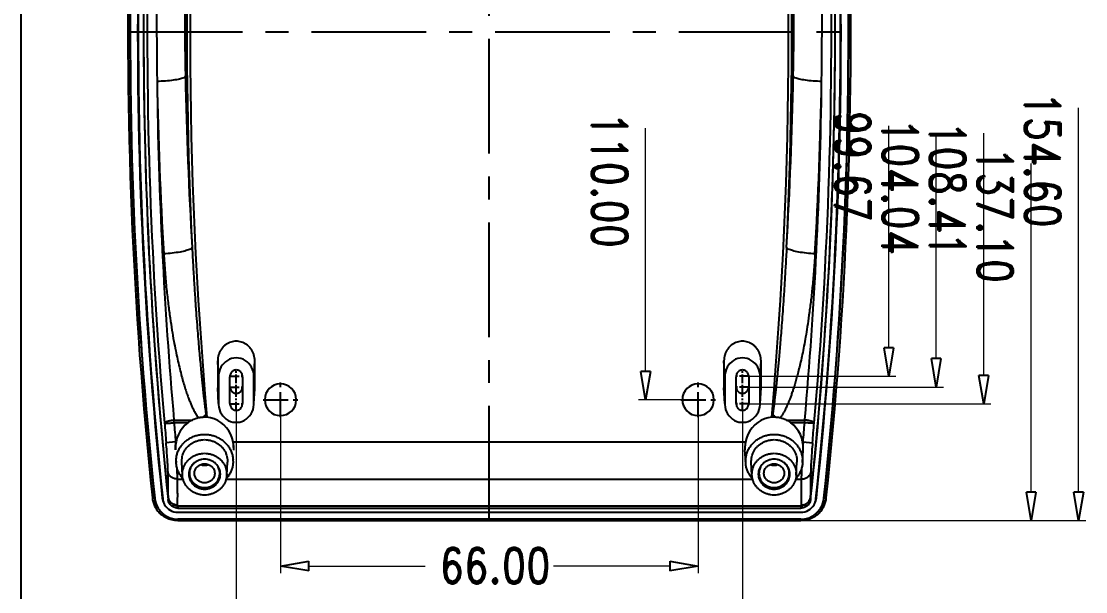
# Model space of a CAD drawing. Header units: millimetres. Extents: x -2947 to 97, y -3022 to 322.
# Drawn here: x -1674.3 to -1539.7, y -1933.8 to -1861.6 of the extents above; entities that cross this region are included whole.
import ezdxf
from ezdxf.enums import TextEntityAlignment as Align

# ---------------------------------------------------------------- set-up
doc = ezdxf.new("R2010")
doc.units = ezdxf.units.MM
doc.linetypes.add('CENTER', pattern=[50.8, 31.75, -6.35, 6.35, -6.35])
doc.layers.get('0').update_dxf_attribs({"linetype": 'CONTINUOUS'})
doc.layers.get('Defpoints').update_dxf_attribs({"linetype": 'CONTINUOUS'})
doc.layers.add('dim', color=3, linetype='CONTINUOUS', lineweight=9)
doc.styles.add('LongTou', font='romand.shx', dxfattribs={"width": 0.8, "bigfont": 'whgdtxt.shx'})

msp = doc.modelspace()

# ---------------------------------------------------------------- linework, layer by layer
at = {"color": 1, "linetype": 'CENTER', "ltscale": 0.456987}
for p, q in [((-1615.13, -1924.76), (-1615.13, -1801.08)), ((-1660.83, -1862.92), (-1569.43, -1862.92))]:
    msp.add_line(p, q, dxfattribs=at)
at = {"color": 0, "linetype": 'ByBlock', "lineweight": -2}
for p, q in [((-1564.63, -1906.51), (-1565.23, -1902.91)), ((-1564.03, -1902.91), (-1565.23, -1902.91)), ((-1564.03, -1902.91), (-1564.63, -1906.51)), ((-1558.63, -1907.87), (-1559.23, -1904.27)), ((-1558.03, -1904.27), (-1559.23, -1904.27)), ((-1558.03, -1904.27), (-1558.63, -1907.87)), ((-1595.37, -1909.48), (-1595.97, -1905.88)), ((-1594.77, -1905.88), (-1595.97, -1905.88)), ((-1594.77, -1905.88), (-1595.37, -1909.48)), ((-1552.63, -1910.01), (-1553.23, -1906.41)), ((-1552.03, -1906.41), (-1553.23, -1906.41)), ((-1552.03, -1906.41), (-1552.63, -1910.01)), ((-1546.63, -1924.76), (-1547.23, -1921.16)), ((-1546.03, -1921.16), (-1547.23, -1921.16)), ((-1546.03, -1921.16), (-1546.63, -1924.76)), ((-1540.63, -1924.76), (-1541.23, -1921.16)), ((-1540.03, -1921.16), (-1541.23, -1921.16)), ((-1540.03, -1921.16), (-1540.63, -1924.76)), ((-1641.53, -1930.51), (-1637.93, -1929.91)), ((-1637.93, -1931.11), (-1641.53, -1930.51)), ((-1637.93, -1931.11), (-1637.93, -1929.91)), ((-1592.33, -1929.91), (-1588.73, -1930.51)), ((-1592.33, -1929.91), (-1592.33, -1931.11)), ((-1588.73, -1930.51), (-1592.33, -1931.11))]:
    msp.add_line(p, q, dxfattribs=at)
at = {"color": 7}
for p, q in [((-1649.37, -1906.56), (-1649.47, -1904.56)), ((-1649.47, -1904.56), (-1649.47, -1907.96)), ((-1649.07, -1905.37), (-1649.2, -1905.65)), ((-1648.91, -1905.11), (-1649.07, -1905.37)), ((-1648.71, -1904.88), (-1648.91, -1905.11)), ((-1648.49, -1904.67), (-1648.71, -1904.88)), ((-1648.25, -1904.5), (-1648.49, -1904.67)), ((-1647.99, -1904.36), (-1648.25, -1904.5)), ((-1647.71, -1904.26), (-1647.99, -1904.36)), ((-1647.42, -1904.2), (-1647.71, -1904.26)), ((-1647.13, -1904.18), (-1647.42, -1904.2)), ((-1646.84, -1904.2), (-1647.13, -1904.18)), ((-1646.55, -1904.26), (-1646.84, -1904.2)), ((-1646.27, -1904.36), (-1646.55, -1904.26)), ((-1646.01, -1904.5), (-1646.27, -1904.36)), ((-1645.76, -1904.67), (-1646.01, -1904.5)), ((-1645.54, -1904.88), (-1645.76, -1904.67)), ((-1645.35, -1905.11), (-1645.54, -1904.88)), ((-1645.19, -1905.37), (-1645.35, -1905.11)), ((-1645.06, -1905.65), (-1645.19, -1905.37)), ((-1644.89, -1906.56), (-1644.78, -1904.56)), ((-1644.78, -1907.96), (-1644.78, -1904.56)), ((-1585.37, -1906.56), (-1585.47, -1904.56)), ((-1585.47, -1904.56), (-1585.47, -1907.96)), ((-1585.07, -1905.37), (-1585.2, -1905.65)), ((-1584.91, -1905.11), (-1585.07, -1905.37)), ((-1584.71, -1904.88), (-1584.91, -1905.11)), ((-1584.49, -1904.67), (-1584.71, -1904.88)), ((-1584.25, -1904.5), (-1584.49, -1904.67)), ((-1583.99, -1904.36), (-1584.25, -1904.5)), ((-1583.71, -1904.26), (-1583.99, -1904.36)), ((-1583.42, -1904.2), (-1583.71, -1904.26)), ((-1583.13, -1904.18), (-1583.42, -1904.2)), ((-1582.84, -1904.2), (-1583.13, -1904.18)), ((-1582.55, -1904.26), (-1582.84, -1904.2)), ((-1582.27, -1904.36), (-1582.55, -1904.26)), ((-1582.01, -1904.5), (-1582.27, -1904.36)), ((-1581.76, -1904.67), (-1582.01, -1904.5)), ((-1581.54, -1904.88), (-1581.76, -1904.67)), ((-1581.35, -1905.11), (-1581.54, -1904.88)), ((-1581.19, -1905.37), (-1581.35, -1905.11)), ((-1581.06, -1905.65), (-1581.19, -1905.37)), ((-1580.89, -1906.56), (-1580.78, -1904.56)), ((-1580.78, -1907.96), (-1580.78, -1904.56)), ((-1649.35, -1906.25), (-1649.37, -1906.56)), ((-1649.37, -1906.56), (-1649.37, -1909.96)), ((-1649.29, -1905.94), (-1649.35, -1906.25)), ((-1649.2, -1905.65), (-1649.29, -1905.94)), ((-1647.92, -1906.45), (-1647.93, -1906.56)), ((-1647.93, -1909.96), (-1647.93, -1906.56)), ((-1647.9, -1906.34), (-1647.92, -1906.45)), ((-1647.87, -1906.23), (-1647.9, -1906.34)), ((-1647.82, -1906.13), (-1647.87, -1906.23)), ((-1647.76, -1906.04), (-1647.82, -1906.13)), ((-1647.69, -1905.96), (-1647.76, -1906.04)), ((-1647.62, -1905.89), (-1647.69, -1905.96)), ((-1647.53, -1905.82), (-1647.62, -1905.89)), ((-1647.43, -1905.77), (-1647.53, -1905.82)), ((-1647.34, -1905.74), (-1647.43, -1905.77)), ((-1647.23, -1905.72), (-1647.34, -1905.74)), ((-1647.13, -1905.71), (-1647.23, -1905.72)), ((-1647.02, -1905.72), (-1647.13, -1905.71)), ((-1646.92, -1905.74), (-1647.02, -1905.72)), ((-1646.82, -1905.77), (-1646.92, -1905.74)), ((-1646.73, -1905.82), (-1646.82, -1905.77)), ((-1646.64, -1905.89), (-1646.73, -1905.82)), ((-1646.56, -1905.96), (-1646.64, -1905.89)), ((-1646.49, -1906.04), (-1646.56, -1905.96)), ((-1646.44, -1906.13), (-1646.49, -1906.04)), ((-1646.39, -1906.23), (-1646.44, -1906.13)), ((-1646.36, -1906.34), (-1646.39, -1906.23)), ((-1646.34, -1906.45), (-1646.36, -1906.34)), ((-1646.33, -1906.56), (-1646.34, -1906.45)), ((-1646.33, -1906.56), (-1646.33, -1909.96)), ((-1644.96, -1905.94), (-1645.06, -1905.65)), ((-1644.91, -1906.25), (-1644.96, -1905.94)), ((-1644.89, -1906.56), (-1644.91, -1906.25)), ((-1644.89, -1909.96), (-1644.89, -1906.56)), ((-1585.35, -1906.25), (-1585.37, -1906.56)), ((-1585.37, -1906.56), (-1585.37, -1909.96)), ((-1585.29, -1905.94), (-1585.35, -1906.25)), ((-1585.2, -1905.65), (-1585.29, -1905.94)), ((-1583.92, -1906.45), (-1583.93, -1906.56)), ((-1583.93, -1909.96), (-1583.93, -1906.56)), ((-1583.9, -1906.34), (-1583.92, -1906.45)), ((-1583.87, -1906.23), (-1583.9, -1906.34)), ((-1583.82, -1906.13), (-1583.87, -1906.23)), ((-1583.76, -1906.04), (-1583.82, -1906.13)), ((-1583.69, -1905.96), (-1583.76, -1906.04)), ((-1583.62, -1905.89), (-1583.69, -1905.96)), ((-1583.53, -1905.82), (-1583.62, -1905.89)), ((-1583.43, -1905.77), (-1583.53, -1905.82)), ((-1583.34, -1905.74), (-1583.43, -1905.77)), ((-1583.23, -1905.72), (-1583.34, -1905.74)), ((-1583.13, -1905.71), (-1583.23, -1905.72)), ((-1583.02, -1905.72), (-1583.13, -1905.71)), ((-1582.92, -1905.74), (-1583.02, -1905.72)), ((-1582.82, -1905.77), (-1582.92, -1905.74)), ((-1582.73, -1905.82), (-1582.82, -1905.77)), ((-1582.64, -1905.89), (-1582.73, -1905.82)), ((-1582.56, -1905.96), (-1582.64, -1905.89)), ((-1582.49, -1906.04), (-1582.56, -1905.96)), ((-1582.44, -1906.13), (-1582.49, -1906.04)), ((-1582.39, -1906.23), (-1582.44, -1906.13)), ((-1582.36, -1906.34), (-1582.39, -1906.23)), ((-1582.34, -1906.45), (-1582.36, -1906.34)), ((-1582.33, -1906.56), (-1582.34, -1906.45)), ((-1582.33, -1906.56), (-1582.33, -1909.96)), ((-1580.96, -1905.94), (-1581.06, -1905.65)), ((-1580.91, -1906.25), (-1580.96, -1905.94)), ((-1580.89, -1906.56), (-1580.91, -1906.25)), ((-1580.89, -1909.96), (-1580.89, -1906.56)), ((-1649.37, -1909.96), (-1649.47, -1907.96)), ((-1649.47, -1907.96), (-1649.47, -1908.1)), ((-1649.47, -1908.1), (-1649.37, -1909.96)), ((-1647.93, -1907.82), (-1647.92, -1907.93)), ((-1647.92, -1907.93), (-1647.9, -1908.04)), ((-1647.9, -1908.04), (-1647.87, -1908.14)), ((-1647.87, -1908.14), (-1647.82, -1908.24)), ((-1646.44, -1908.24), (-1646.39, -1908.14)), ((-1646.39, -1908.14), (-1646.36, -1908.04)), ((-1646.36, -1908.04), (-1646.34, -1907.93)), ((-1646.34, -1907.93), (-1646.33, -1907.82)), ((-1644.89, -1909.96), (-1644.78, -1907.96)), ((-1644.89, -1909.96), (-1644.79, -1908.1)), ((-1644.79, -1908.1), (-1644.78, -1907.96)), ((-1585.37, -1909.96), (-1585.47, -1907.96)), ((-1585.47, -1907.96), (-1585.47, -1908.1)), ((-1585.47, -1908.1), (-1585.37, -1909.96)), ((-1583.93, -1907.82), (-1583.92, -1907.93)), ((-1583.92, -1907.93), (-1583.9, -1908.04)), ((-1583.9, -1908.04), (-1583.87, -1908.14)), ((-1583.87, -1908.14), (-1583.82, -1908.24)), ((-1582.44, -1908.24), (-1582.39, -1908.14)), ((-1582.39, -1908.14), (-1582.36, -1908.04)), ((-1582.36, -1908.04), (-1582.34, -1907.93)), ((-1582.34, -1907.93), (-1582.33, -1907.82)), ((-1580.89, -1909.96), (-1580.78, -1907.96)), ((-1580.89, -1909.96), (-1580.79, -1908.1)), ((-1580.79, -1908.1), (-1580.78, -1907.96)), ((-1647.82, -1908.24), (-1647.76, -1908.33)), ((-1647.76, -1908.33), (-1647.69, -1908.42)), ((-1647.69, -1908.42), (-1647.62, -1908.49)), ((-1647.62, -1908.49), (-1647.53, -1908.55)), ((-1647.53, -1908.55), (-1647.43, -1908.6)), ((-1647.43, -1908.6), (-1647.34, -1908.64)), ((-1647.34, -1908.64), (-1647.23, -1908.66)), ((-1647.23, -1908.66), (-1647.13, -1908.67)), ((-1647.13, -1908.67), (-1647.02, -1908.66)), ((-1647.02, -1908.66), (-1646.92, -1908.64)), ((-1646.92, -1908.64), (-1646.82, -1908.6)), ((-1646.82, -1908.6), (-1646.73, -1908.55)), ((-1646.73, -1908.55), (-1646.64, -1908.49)), ((-1646.64, -1908.49), (-1646.56, -1908.42)), ((-1646.56, -1908.42), (-1646.49, -1908.33)), ((-1646.49, -1908.33), (-1646.44, -1908.24)), ((-1583.82, -1908.24), (-1583.76, -1908.33)), ((-1583.76, -1908.33), (-1583.69, -1908.42)), ((-1583.69, -1908.42), (-1583.62, -1908.49)), ((-1583.62, -1908.49), (-1583.53, -1908.55)), ((-1583.53, -1908.55), (-1583.43, -1908.6)), ((-1583.43, -1908.6), (-1583.34, -1908.64)), ((-1583.34, -1908.64), (-1583.23, -1908.66)), ((-1583.23, -1908.66), (-1583.13, -1908.67)), ((-1583.13, -1908.67), (-1583.02, -1908.66)), ((-1583.02, -1908.66), (-1582.92, -1908.64)), ((-1582.92, -1908.64), (-1582.82, -1908.6)), ((-1582.82, -1908.6), (-1582.73, -1908.55)), ((-1582.73, -1908.55), (-1582.64, -1908.49)), ((-1582.64, -1908.49), (-1582.56, -1908.42)), ((-1582.56, -1908.42), (-1582.49, -1908.33)), ((-1582.49, -1908.33), (-1582.44, -1908.24)), ((-1649.37, -1909.96), (-1649.37, -1910.09)), ((-1649.37, -1910.09), (-1649.33, -1910.4)), ((-1649.33, -1910.4), (-1649.26, -1910.7)), ((-1649.26, -1910.7), (-1649.14, -1910.99)), ((-1647.93, -1909.96), (-1647.92, -1910.07)), ((-1647.92, -1910.07), (-1647.9, -1910.18)), ((-1647.9, -1910.18), (-1647.87, -1910.28)), ((-1647.87, -1910.28), (-1647.82, -1910.38)), ((-1647.82, -1910.38), (-1647.76, -1910.47)), ((-1647.76, -1910.47), (-1647.69, -1910.56)), ((-1647.69, -1910.56), (-1647.62, -1910.63)), ((-1647.62, -1910.63), (-1647.53, -1910.69)), ((-1647.53, -1910.69), (-1647.43, -1910.74)), ((-1647.43, -1910.74), (-1647.34, -1910.78)), ((-1647.34, -1910.78), (-1647.23, -1910.8)), ((-1647.23, -1910.8), (-1647.13, -1910.81)), ((-1647.13, -1910.81), (-1647.02, -1910.8)), ((-1647.02, -1910.8), (-1646.92, -1910.78)), ((-1646.92, -1910.78), (-1646.82, -1910.74)), ((-1646.82, -1910.74), (-1646.73, -1910.69)), ((-1646.73, -1910.69), (-1646.64, -1910.63)), ((-1646.64, -1910.63), (-1646.56, -1910.56)), ((-1646.56, -1910.56), (-1646.49, -1910.47)), ((-1646.49, -1910.47), (-1646.44, -1910.38)), ((-1646.44, -1910.38), (-1646.39, -1910.28)), ((-1646.39, -1910.28), (-1646.36, -1910.18)), ((-1646.36, -1910.18), (-1646.34, -1910.07)), ((-1646.34, -1910.07), (-1646.33, -1909.96)), ((-1645.11, -1910.99), (-1645, -1910.7)), ((-1645, -1910.7), (-1644.93, -1910.4)), ((-1644.93, -1910.4), (-1644.89, -1910.09)), ((-1644.89, -1910.09), (-1644.89, -1909.96)), ((-1585.37, -1909.96), (-1585.37, -1910.09)), ((-1585.37, -1910.09), (-1585.33, -1910.4)), ((-1585.33, -1910.4), (-1585.26, -1910.7)), ((-1585.26, -1910.7), (-1585.14, -1910.99)), ((-1583.93, -1909.96), (-1583.92, -1910.07)), ((-1583.92, -1910.07), (-1583.9, -1910.18)), ((-1583.9, -1910.18), (-1583.87, -1910.28)), ((-1583.87, -1910.28), (-1583.82, -1910.38)), ((-1583.82, -1910.38), (-1583.76, -1910.47)), ((-1583.76, -1910.47), (-1583.69, -1910.56)), ((-1583.69, -1910.56), (-1583.62, -1910.63)), ((-1583.62, -1910.63), (-1583.53, -1910.69)), ((-1583.53, -1910.69), (-1583.43, -1910.74)), ((-1583.43, -1910.74), (-1583.34, -1910.78)), ((-1583.34, -1910.78), (-1583.23, -1910.8)), ((-1583.23, -1910.8), (-1583.13, -1910.81)), ((-1583.13, -1910.81), (-1583.02, -1910.8)), ((-1583.02, -1910.8), (-1582.92, -1910.78)), ((-1582.92, -1910.78), (-1582.82, -1910.74)), ((-1582.82, -1910.74), (-1582.73, -1910.69)), ((-1582.73, -1910.69), (-1582.64, -1910.63)), ((-1582.64, -1910.63), (-1582.56, -1910.56)), ((-1582.56, -1910.56), (-1582.49, -1910.47)), ((-1582.49, -1910.47), (-1582.44, -1910.38)), ((-1582.44, -1910.38), (-1582.39, -1910.28)), ((-1582.39, -1910.28), (-1582.36, -1910.18)), ((-1582.36, -1910.18), (-1582.34, -1910.07)), ((-1582.34, -1910.07), (-1582.33, -1909.96)), ((-1581.11, -1910.99), (-1581, -1910.7)), ((-1581, -1910.7), (-1580.93, -1910.4)), ((-1580.93, -1910.4), (-1580.89, -1910.09)), ((-1580.89, -1910.09), (-1580.89, -1909.96)), ((-1655, -1912.04), (-1652.67, -1912.04)), ((-1654.99, -1912.38), (-1655, -1912.04)), ((-1650.94, -1911.35), (-1650.88, -1911.68)), ((-1650.36, -1911.75), (-1650.83, -1911.68)), ((-1649.9, -1911.89), (-1650.36, -1911.75)), ((-1649.46, -1912.09), (-1649.9, -1911.89)), ((-1649.06, -1912.35), (-1649.46, -1912.09)), ((-1649.14, -1910.99), (-1649, -1911.26)), ((-1649, -1911.26), (-1648.82, -1911.51)), ((-1648.82, -1911.51), (-1648.61, -1911.74)), ((-1648.61, -1911.74), (-1648.38, -1911.93)), ((-1648.38, -1911.93), (-1648.13, -1912.09)), ((-1648.13, -1912.09), (-1647.85, -1912.21)), ((-1646.4, -1912.21), (-1646.13, -1912.09)), ((-1646.13, -1912.09), (-1645.88, -1911.93)), ((-1645.88, -1911.93), (-1645.64, -1911.74)), ((-1645.64, -1911.74), (-1645.44, -1911.51)), ((-1645.44, -1911.51), (-1645.26, -1911.26)), ((-1645.26, -1911.26), (-1645.11, -1910.99)), ((-1585.14, -1910.99), (-1585, -1911.26)), ((-1585, -1911.26), (-1584.82, -1911.51)), ((-1584.82, -1911.51), (-1584.61, -1911.74)), ((-1584.61, -1911.74), (-1584.38, -1911.93)), ((-1584.38, -1911.93), (-1584.13, -1912.09)), ((-1584.13, -1912.09), (-1583.85, -1912.21)), ((-1582.4, -1912.21), (-1582.13, -1912.09)), ((-1582.13, -1912.09), (-1581.88, -1911.93)), ((-1581.88, -1911.93), (-1581.64, -1911.74)), ((-1581.64, -1911.74), (-1581.44, -1911.51)), ((-1581.44, -1911.51), (-1581.26, -1911.26)), ((-1581.26, -1911.26), (-1581.11, -1910.99)), ((-1580.79, -1912.09), (-1581.2, -1912.35)), ((-1580.36, -1911.89), (-1580.79, -1912.09)), ((-1579.9, -1911.75), (-1580.36, -1911.89)), ((-1579.43, -1911.68), (-1579.9, -1911.75)), ((-1579.32, -1911.35), (-1579.37, -1911.68)), ((-1577.59, -1912.04), (-1575.25, -1912.04)), ((-1575.27, -1912.38), (-1575.25, -1912.04)), ((-1653.25, -1912.38), (-1654.99, -1912.38)), ((-1654.22, -1913.44), (-1654.44, -1913.87)), ((-1653.94, -1913.05), (-1654.22, -1913.44)), ((-1653.62, -1912.69), (-1653.94, -1913.05)), ((-1653.25, -1912.38), (-1653.62, -1912.69)), ((-1648.68, -1912.66), (-1649.06, -1912.35)), ((-1648.35, -1913.01), (-1648.68, -1912.66)), ((-1648.06, -1913.42), (-1648.35, -1913.01)), ((-1647.82, -1913.85), (-1648.06, -1913.42)), ((-1647.85, -1912.21), (-1647.57, -1912.29)), ((-1647.57, -1912.29), (-1647.28, -1912.33)), ((-1647.28, -1912.33), (-1646.98, -1912.33)), ((-1646.98, -1912.33), (-1646.69, -1912.29)), ((-1646.69, -1912.29), (-1646.4, -1912.21)), ((-1583.85, -1912.21), (-1583.57, -1912.29)), ((-1583.57, -1912.29), (-1583.28, -1912.33)), ((-1583.28, -1912.33), (-1582.98, -1912.33)), ((-1582.98, -1912.33), (-1582.69, -1912.29)), ((-1582.69, -1912.29), (-1582.4, -1912.21)), ((-1582.2, -1913.42), (-1582.43, -1913.85)), ((-1581.91, -1913.01), (-1582.2, -1913.42)), ((-1581.58, -1912.66), (-1581.91, -1913.01)), ((-1581.2, -1912.35), (-1581.58, -1912.66)), ((-1575.27, -1912.38), (-1577, -1912.38)), ((-1576.64, -1912.69), (-1577, -1912.38)), ((-1576.32, -1913.05), (-1576.64, -1912.69)), ((-1576.04, -1913.44), (-1576.32, -1913.05)), ((-1575.81, -1913.87), (-1576.04, -1913.44)), ((-1654.79, -1914.8), (-1655.99, -1914.91)), ((-1654.79, -1914.8), (-1654.74, -1914.8)), ((-1654.62, -1914.33), (-1654.74, -1914.8)), ((-1654.44, -1913.87), (-1654.62, -1914.33)), ((-1647.64, -1914.32), (-1647.82, -1913.85)), ((-1647.52, -1914.8), (-1647.64, -1914.32)), ((-1647.52, -1914.8), (-1582.74, -1914.8)), ((-1582.62, -1914.32), (-1582.74, -1914.8)), ((-1582.43, -1913.85), (-1582.62, -1914.32)), ((-1575.64, -1914.33), (-1575.81, -1913.87)), ((-1575.52, -1914.8), (-1575.64, -1914.33)), ((-1575.52, -1914.8), (-1575.46, -1914.8)), ((-1575.46, -1914.8), (-1574.27, -1914.91)), ((-1654.81, -1915.83), (-1654.81, -1915.83)), ((-1582.72, -1917.41), (-1582.81, -1915.83)), ((-1575.53, -1917.41), (-1575.45, -1915.83)), ((-1654.72, -1917.41), (-1654.73, -1917.24)), ((-1653.93, -1919.02), (-1654.01, -1917.37)), ((-1648.33, -1919.02), (-1648.25, -1917.37)), ((-1581.93, -1919.02), (-1582.01, -1917.37)), ((-1576.33, -1919.02), (-1576.25, -1917.37)), ((-1654.56, -1919.5), (-1653.85, -1919.5)), ((-1648.41, -1919.5), (-1581.85, -1919.5)), ((-1576.41, -1919.5), (-1575.7, -1919.5)), ((-1651.13, -1920.77), (-1651.13, -1920.58)), ((-1579.13, -1920.77), (-1579.13, -1920.58)), ((-1657.43, -1921.95), (-1657.46, -1921.88)), ((-1656.42, -1922.01), (-1656.49, -1921.88)), ((-1655.75, -1921.75), (-1655.75, -1922.08)), ((-1654.53, -1922.9), (-1575.73, -1922.9)), ((-1654.53, -1922.9), (-1654.53, -1923.17)), ((-1575.73, -1922.9), (-1575.73, -1923.17)), ((-1574.51, -1921.75), (-1574.51, -1922.08)), ((-1574.51, -1921.77), (-1574.51, -1921.75)), ((-1573.84, -1922.01), (-1573.77, -1921.88)), ((-1572.83, -1921.95), (-1572.79, -1921.88)), ((-1654.53, -1923.17), (-1575.73, -1923.17)), ((-1654.53, -1923.71), (-1575.73, -1923.71)), ((-1654.53, -1924.76), (-1575.73, -1924.76)), ((-1575.76, -1924.59), (-1654.5, -1924.59))]:
    msp.add_line(p, q, dxfattribs=at)
at = {"color": 1, "linetype": 'CENTER', "ltscale": 0.04}
for p, q in [((-1648.01, -1906.51), (-1646.25, -1906.51)), ((-1582.25, -1906.51), (-1584.01, -1906.51)), ((-1648.01, -1907.87), (-1646.25, -1907.87)), ((-1582.25, -1907.87), (-1584.01, -1907.87)), ((-1648.01, -1910.01), (-1646.25, -1910.01)), ((-1582.25, -1910.01), (-1584.01, -1910.01))]:
    msp.add_line(p, q, dxfattribs=at)
at = {"color": 1, "linetype": 'CENTER', "ltscale": 0.033972}
for p, q in [((-1647.13, -1910.81), (-1647.13, -1905.71)), ((-1583.13, -1910.81), (-1583.13, -1905.71))]:
    msp.add_line(p, q, dxfattribs=at)
at = {"color": 1, "linetype": 'CENTER', "ltscale": 0.1}
for p, q in [((-1641.53, -1911.68), (-1641.53, -1907.28)), ((-1588.73, -1911.68), (-1588.73, -1907.28)), ((-1643.73, -1909.48), (-1639.33, -1909.48)), ((-1590.93, -1909.48), (-1586.53, -1909.48))]:
    msp.add_line(p, q, dxfattribs=at)
at = {"color": 7}
for centre, radius, start, end in [((-1100.85, -1863.08), 552.52, 175.207, 182.8151), ((-1100.85, -1863.08), 552.12, 175.207, 185.0496), ((-2129.41, -1863.08), 552.12, 354.9504, 4.793), ((-2129.41, -1863.08), 552.52, 357.1849, 4.793), ((-1100.59, -1857.94), 553.06, 179.0559, 181.0992), ((-2129.67, -1857.94), 553.06, 358.9008, 0.9441), ((-1100.84, -1863.08), 559.98, 178.605, 186.0287), ((-1100.84, -1863.01), 559.73, 178.605, 186.037), ((-1100.84, -1863.08), 559.69, 178.605, 186.0369), ((-1100.83, -1863.06), 558.76, 178.6053, 186.0422), ((-1100.83, -1863.2), 558.69, 178.6061, 186.0422), ((-1100.84, -1863.37), 558.01, 178.605, 179.9976), ((-1100.76, -1863.11), 557.62, 178.604, 185.0717), ((-1100.85, -1861.82), 556.34, 178.7166, 180.7608), ((-2129.5, -1863.11), 557.62, 354.9283, 1.396), ((-2129.43, -1863.2), 558.7, 353.9578, 1.3939), ((-2129.43, -1863.06), 558.76, 353.9578, 1.3947), ((-2129.41, -1861.82), 556.34, 359.2392, 1.2833), ((-2129.42, -1863.08), 559.69, 353.9631, 1.395), ((-2129.42, -1863.01), 559.73, 353.9631, 1.395), ((-2129.41, -1863.08), 559.98, 353.9713, 1.395), ((-2129.44, -1863.37), 558.02, 0.0025, 1.395), ((-1100.84, -1863.34), 558, 180.0014, 186.0425), ((-1102.38, -1863.09), 556.47, 180.0273, 185.341), ((-2129.42, -1863.34), 558.01, 353.9575, 359.9986), ((-2127.58, -1863.1), 556.17, 354.6576, 359.9741), ((-1100.8, -1857.94), 552.85, 181.0992, 183.3471), ((-2129.46, -1857.94), 552.85, 356.6529, 358.9008), ((-1100.8, -1858.57), 556.44, 181.0957, 183.3436), ((-1100.82, -1862.91), 556.35, 180.6489, 185.0662), ((-2129.54, -1862.9), 556.46, 354.9344, 359.3508), ((-2129.46, -1858.57), 556.44, 356.6564, 358.9043), ((-1641.53, -1909.48), 2, 0.5, 359.5), ((-1588.73, -1909.48), 2, 0.5, 359.5), ((-1641.53, -1909.48), 2, 359.5, 0.5), ((-1588.73, -1909.48), 2, 359.5, 0.5), ((-1651.36, -1914.92), 3.16, 120.3838, 122.8569), ((-1651.34, -1914.96), 3.21, 118.7532, 120.3858), ((-1651.3, -1915.02), 3.28, 114.5669, 118.7427), ((-1651.13, -1915.4), 3.7, 101.8835, 114.5776), ((-1650.82, -1916.85), 5.18, 99.6594, 101.8902), ((-1650.85, -1916.7), 5.03, 98.5784, 99.6553), ((-1650.87, -1916.57), 4.89, 97.3479, 98.579), ((-1650.9, -1916.36), 4.68, 95.139, 97.356), ((-1650.91, -1916.21), 4.53, 94.9859, 95.1278), ((-1670.31, -1891.42), 27.79, 313.1535, 314.1859), ((-1650.94, -1915.83), 4.15, 93.093, 94.9943), ((-1650.95, -1915.69), 4.01, 89.0458, 95.0375), ((-1650.95, -1915.73), 4.05, 92.0766, 93.0891), ((-1650.95, -1915.58), 3.9, 89.0041, 92.0897), ((-1650.9, -1912.5), 0.819, 85.0237, 88.9726), ((-1650.9, -1912.49), 0.809, 86.9899, 88.9846), ((-1650.9, -1912.51), 0.828, 85.0345, 86.9913), ((-1579.36, -1912.5), 0.819, 91.0275, 94.9762), ((-1579.31, -1915.69), 4.01, 84.9805, 90.9541), ((-1560.02, -1891.49), 27.69, 225.8119, 226.848), ((-1579.13, -1915.4), 3.7, 65.4224, 78.1174), ((-1101.15, -1868.28), 556.79, 184.5454, 184.8032), ((-1101.14, -1868.28), 555.6, 184.5527, 184.8032), ((-1651.39, -1914.87), 3.1, 122.8536, 126.8401), ((-2129.15, -1868.28), 555.64, 355.1968, 355.4473), ((-2129.12, -1868.28), 556.8, 355.1968, 355.4546), ((-1100.84, -1863.1), 558, 185.3246, 186.0331), ((-1650.83, -1915.55), 3.98, 169.3597, 172.5266), ((-1650.88, -1915.54), 3.93, 169.2203, 170.8798), ((-1650.89, -1915.54), 3.92, 169.2195, 169.3502), ((-1651.5, -1915.56), 4.05, 4.7707, 10.7416), ((-1579.43, -1915.55), 3.98, 7.473, 10.7704), ((-2129.42, -1863.1), 558, 353.9669, 354.6754), ((-1650.6, -1915.58), 4.21, 172.5421, 177.9582), ((-1650.26, -1915.59), 4.55, 177.951, 183.0057), ((-1650.75, -1915.56), 4.06, 170.8868, 172.5107), ((-1651.73, -1915.58), 4.28, 2.1502, 4.7989), ((-1651.91, -1915.59), 4.46, 359.0542, 2.1467), ((-1652.08, -1915.59), 4.64, 357.0262, 359.0605), ((-1651.53, -1917.24), 3.2, 180.0015, 182.9799), ((-1650.72, -1917.24), 3.19, 0.0009, 3.0523), ((-1651.13, -1916.28), 1.48, 250.5783, 289.4225), ((-1651.13, -1915.65), 1.97, 262.2834, 277.7137), ((-1579.13, -1916.28), 1.48, 250.5783, 289.4225), ((-1579.13, -1915.65), 1.97, 262.2834, 277.7137), ((-1654.54, -1921.56), 3.21, 185.978, 223.0395), ((-1654.49, -1921.56), 2.99, 186.0809, 210.1151), ((-1654.49, -1921.63), 2.96, 186.0682, 210.1107), ((-1654.55, -1921.67), 1.95, 186.0724, 210.1467), ((-1654.55, -1921.81), 1.88, 186.0796, 210.1385), ((-1654.53, -1921.8), 1.91, 210.1588, 269.9621), ((-1654.53, -1921.62), 1.23, 200.5731, 222.2281), ((-1654.52, -1921.62), 1.23, 222.1528, 257.3036), ((-1654.57, -1921.51), 1.28, 260.2213, 270.7872), ((-1634.15, -1917.96), 20.96, 193.3268, 193.6262), ((-1575.73, -1921.8), 1.91, 270.0384, 329.8383), ((-1596.15, -1917.95), 21.01, 346.3743, 346.673), ((-1575.69, -1921.51), 1.28, 269.2123, 279.7737), ((-1575.73, -1921.62), 1.23, 282.6947, 317.9407), ((-1575.73, -1921.62), 1.22, 317.8559, 339.4338), ((-1575.71, -1921.81), 1.88, 329.8455, 353.934), ((-1575.71, -1921.67), 1.95, 329.8509, 353.9277), ((-1575.72, -1921.56), 3.21, 316.9496, 354.0328), ((-1575.77, -1921.63), 2.96, 329.8892, 353.9317), ((-1575.76, -1921.56), 2.99, 329.8849, 353.9268)]:
    msp.add_arc(centre, radius, start, end, dxfattribs=at)
for points, start_tangent, end_tangent in [([(-1653.54, -1868.55), (-1653.76, -1868.74), (-1654.29, -1868.91), (-1655.08, -1869.06), (-1656.06, -1869.16), (-1657.14, -1869.21)], (-0.27473, -0.961521), (-0.999828, -0.018547)), ([(-1573.12, -1869.21), (-1574.2, -1869.16), (-1575.17, -1869.06), (-1575.96, -1868.91), (-1576.49, -1868.74), (-1576.71, -1868.55)], (-0.999828, 0.018547), (-0.27473, 0.961521)), ([(-1652.7, -1890.22), (-1652.92, -1890.42), (-1653.44, -1890.61), (-1654.23, -1890.79), (-1655.21, -1890.93), (-1656.29, -1891.02)], (-0.237194, -0.971462), (-0.998399, -0.056572)), ([(-1652.7, -1890.22), (-1652.57, -1892.74), (-1652.44, -1894.97), (-1652.3, -1896.99), (-1652.18, -1898.81), (-1652.05, -1900.4), (-1651.94, -1901.81), (-1651.84, -1903.06), (-1651.74, -1904.17), (-1651.64, -1905.2), (-1651.55, -1906.15), (-1651.46, -1907.02), (-1651.38, -1907.78), (-1651.32, -1908.42), (-1651.26, -1908.95), (-1651.2, -1909.44), (-1651.14, -1909.92), (-1651.08, -1910.4), (-1651.01, -1910.87), (-1650.94, -1911.35)], (0.05004, -0.998747), (0.164586, -0.986363)), ([(-1577.55, -1890.22), (-1577.68, -1892.56), (-1577.8, -1894.65), (-1577.92, -1896.56), (-1578.04, -1898.26), (-1578.15, -1899.75), (-1578.25, -1901.07), (-1578.35, -1902.24), (-1578.44, -1903.3), (-1578.53, -1904.28), (-1578.61, -1905.15), (-1578.68, -1905.93), (-1578.75, -1906.62), (-1578.81, -1907.24), (-1578.87, -1907.79), (-1578.93, -1908.28), (-1578.98, -1908.72), (-1579.02, -1909.11), (-1579.06, -1909.45), (-1579.09, -1909.74), (-1579.12, -1909.98), (-1579.15, -1910.19), (-1579.18, -1910.38), (-1579.2, -1910.57), (-1579.23, -1910.77), (-1579.26, -1910.97), (-1579.29, -1911.17), (-1579.32, -1911.35)], (-0.05004, -0.998747), (-0.164775, -0.986331)), ([(-1573.96, -1891.02), (-1575.04, -1890.93), (-1576.02, -1890.79), (-1576.81, -1890.61), (-1577.34, -1890.42), (-1577.55, -1890.22)], (-0.998399, 0.056571), (-0.237194, 0.971462)), ([(-1656.29, -1891.02), (-1656.13, -1893.38), (-1655.94, -1895.49), (-1655.72, -1897.4), (-1655.49, -1899.13), (-1655.25, -1900.68), (-1655.02, -1902.05), (-1654.78, -1903.27), (-1654.55, -1904.36), (-1654.32, -1905.35), (-1654.09, -1906.27), (-1653.86, -1907.12), (-1653.62, -1907.91), (-1653.4, -1908.6), (-1653.19, -1909.17), (-1653.01, -1909.66), (-1652.82, -1910.1), (-1652.63, -1910.53), (-1652.41, -1910.95), (-1652.17, -1911.37), (-1651.89, -1911.78)], (0.058322, -0.998298), (0.607312, -0.794463)), ([(-1573.96, -1891.02), (-1574.12, -1893.26), (-1574.3, -1895.28), (-1574.5, -1897.12), (-1574.72, -1898.78), (-1574.93, -1900.25), (-1575.15, -1901.54), (-1575.36, -1902.7), (-1575.57, -1903.75), (-1575.78, -1904.71), (-1575.99, -1905.58), (-1576.19, -1906.36), (-1576.38, -1907.06), (-1576.56, -1907.68), (-1576.74, -1908.24), (-1576.91, -1908.74), (-1577.07, -1909.18), (-1577.22, -1909.58), (-1577.36, -1909.93), (-1577.5, -1910.24), (-1577.62, -1910.51), (-1577.73, -1910.73), (-1577.83, -1910.92), (-1577.92, -1911.09), (-1578.02, -1911.26), (-1578.12, -1911.43), (-1578.24, -1911.61), (-1578.37, -1911.78)], (-0.058326, -0.998298), (-0.607036, -0.794675)), ([(-1644.78, -1904.56), (-1644.81, -1904.18), (-1644.89, -1903.81), (-1645.03, -1903.46), (-1645.21, -1903.13), (-1645.44, -1902.84), (-1645.7, -1902.59), (-1645.99, -1902.39), (-1646.3, -1902.23), (-1646.63, -1902.13), (-1646.96, -1902.08), (-1647.3, -1902.08), (-1647.63, -1902.13), (-1647.96, -1902.23), (-1648.27, -1902.39), (-1648.56, -1902.59), (-1648.82, -1902.84), (-1649.04, -1903.13), (-1649.23, -1903.46), (-1649.36, -1903.81), (-1649.44, -1904.18), (-1649.47, -1904.56)], (0, 1), (0, -1)), ([(-1580.78, -1904.56), (-1580.81, -1904.18), (-1580.89, -1903.81), (-1581.03, -1903.46), (-1581.21, -1903.13), (-1581.44, -1902.84), (-1581.7, -1902.59), (-1581.99, -1902.39), (-1582.3, -1902.23), (-1582.63, -1902.13), (-1582.96, -1902.08), (-1583.3, -1902.08), (-1583.63, -1902.13), (-1583.96, -1902.23), (-1584.27, -1902.39), (-1584.56, -1902.59), (-1584.82, -1902.84), (-1585.04, -1903.13), (-1585.23, -1903.46), (-1585.36, -1903.81), (-1585.44, -1904.18), (-1585.47, -1904.56)], (0, 1), (0, -1)), ([(-1656.19, -1912.41), (-1656.18, -1912.38), (-1656.16, -1912.36), (-1656.14, -1912.33), (-1656.1, -1912.3), (-1656.05, -1912.28), (-1656, -1912.25), (-1655.94, -1912.22), (-1655.87, -1912.2), (-1655.79, -1912.18), (-1655.7, -1912.15), (-1655.61, -1912.13), (-1655.52, -1912.11), (-1655.42, -1912.09), (-1655.31, -1912.07), (-1655.21, -1912.06), (-1655.11, -1912.05), (-1655, -1912.04)], (0.162353, 0.986733), (0.996135, 0.087835)), ([(-1652.67, -1912.04), (-1652.88, -1912.14), (-1653.08, -1912.26), (-1653.25, -1912.38)], (-0.909395, -0.415933), (-0.800233, -0.59969)), ([(-1651.3, -1911.69), (-1651.49, -1911.71), (-1651.69, -1911.74), (-1651.89, -1911.78)], (-0.996222, -0.086843), (-0.978567, -0.205929)), ([(-1578.37, -1911.78), (-1578.56, -1911.74), (-1578.76, -1911.71), (-1578.95, -1911.69)], (-0.978573, 0.205898), (-0.996247, 0.086559)), ([(-1577, -1912.38), (-1577.18, -1912.26), (-1577.38, -1912.14), (-1577.59, -1912.04)], (-0.800233, 0.59969), (-0.909395, 0.415933)), ([(-1574.07, -1912.41), (-1574.07, -1912.38), (-1574.09, -1912.36), (-1574.12, -1912.33), (-1574.16, -1912.3), (-1574.2, -1912.28), (-1574.26, -1912.25), (-1574.32, -1912.22), (-1574.39, -1912.2), (-1574.47, -1912.18), (-1574.55, -1912.15), (-1574.64, -1912.13), (-1574.74, -1912.11), (-1574.84, -1912.09), (-1574.94, -1912.07), (-1575.05, -1912.06), (-1575.15, -1912.05), (-1575.25, -1912.04)], (-0.162237, 0.986752), (-0.996134, 0.087845)), ([(-1656.19, -1912.41), (-1656.18, -1912.41), (-1656.16, -1912.42), (-1656.13, -1912.42), (-1656.09, -1912.43), (-1656.04, -1912.43), (-1655.99, -1912.43), (-1655.92, -1912.43), (-1655.85, -1912.43), (-1655.77, -1912.43), (-1655.69, -1912.42), (-1655.6, -1912.42), (-1655.5, -1912.42), (-1655.4, -1912.41), (-1655.3, -1912.4), (-1655.2, -1912.4), (-1655.09, -1912.39), (-1654.99, -1912.38)], (0.828895, -0.559405), (0.997076, 0.076411)), ([(-1574.07, -1912.41), (-1574.08, -1912.41), (-1574.1, -1912.42), (-1574.13, -1912.42), (-1574.17, -1912.43), (-1574.21, -1912.43), (-1574.27, -1912.43), (-1574.33, -1912.43), (-1574.41, -1912.43), (-1574.48, -1912.43), (-1574.57, -1912.42), (-1574.66, -1912.42), (-1574.75, -1912.42), (-1574.85, -1912.41), (-1574.96, -1912.4), (-1575.06, -1912.4), (-1575.16, -1912.39), (-1575.27, -1912.38)], (-0.828581, -0.559869), (-0.997077, 0.076407)), ([(-1654.78, -1915.03), (-1654.78, -1914.92), (-1654.79, -1914.8)], (-0.06576, 0.997835), (-0.067064, 0.997749)), ([(-1654.73, -1917.24), (-1654.72, -1917.07), (-1654.66, -1916.61), (-1654.54, -1916.15), (-1654.35, -1915.72), (-1654.09, -1915.32), (-1653.78, -1914.95), (-1653.42, -1914.63), (-1653.02, -1914.36), (-1652.58, -1914.14), (-1652.11, -1913.98), (-1651.62, -1913.88), (-1651.13, -1913.85), (-1650.63, -1913.88), (-1650.15, -1913.98), (-1649.68, -1914.14), (-1649.24, -1914.36), (-1648.83, -1914.63), (-1648.47, -1914.95), (-1648.16, -1915.32), (-1647.91, -1915.72), (-1647.72, -1916.15), (-1647.59, -1916.61), (-1647.53, -1917.07)], (-0.000024, 1), (0.053262, -0.998581)), ([(-1654.01, -1917.37), (-1654.01, -1917.24), (-1653.98, -1916.85), (-1653.9, -1916.48), (-1653.75, -1916.11), (-1653.56, -1915.77), (-1653.31, -1915.46), (-1653.02, -1915.19), (-1652.69, -1914.96), (-1652.33, -1914.77), (-1651.94, -1914.63), (-1651.54, -1914.55), (-1651.13, -1914.52)], (-0.051969, 0.998649), (1, 0)), ([(-1651.13, -1914.52), (-1650.72, -1914.55), (-1650.32, -1914.63), (-1649.93, -1914.77), (-1649.57, -1914.96), (-1649.24, -1915.19), (-1648.95, -1915.46), (-1648.7, -1915.77), (-1648.5, -1916.11), (-1648.36, -1916.48), (-1648.27, -1916.85), (-1648.24, -1917.24), (-1648.25, -1917.37)], (1, 0), (-0.051969, -0.998649)), ([(-1647.45, -1915.83), (-1647.44, -1915.66), (-1647.46, -1915.22), (-1647.52, -1914.8)], (0.051789, 0.998658), (-0.187047, 0.982351)), ([(-1582.74, -1914.8), (-1582.8, -1915.22), (-1582.81, -1915.66), (-1582.81, -1915.83)], (-0.187047, -0.982351), (0.051782, -0.998658)), ([(-1582.72, -1917.41), (-1582.72, -1917.07), (-1582.66, -1916.61), (-1582.54, -1916.15), (-1582.35, -1915.72), (-1582.09, -1915.32), (-1581.78, -1914.95), (-1581.42, -1914.63), (-1581.02, -1914.36), (-1580.58, -1914.14), (-1580.11, -1913.98), (-1579.62, -1913.88), (-1579.13, -1913.85), (-1578.63, -1913.88), (-1578.15, -1913.98), (-1577.68, -1914.14), (-1577.24, -1914.36), (-1576.83, -1914.63), (-1576.47, -1914.95), (-1576.16, -1915.32), (-1575.91, -1915.72), (-1575.72, -1916.15), (-1575.59, -1916.61), (-1575.53, -1917.07), (-1575.53, -1917.41)], (-0.051986, 0.998648), (-0.051986, -0.998648)), ([(-1582.01, -1917.37), (-1582.01, -1917.24), (-1581.98, -1916.85), (-1581.9, -1916.48), (-1581.75, -1916.11), (-1581.56, -1915.77), (-1581.31, -1915.46), (-1581.02, -1915.19), (-1580.69, -1914.96), (-1580.33, -1914.77), (-1579.94, -1914.63), (-1579.54, -1914.55), (-1579.13, -1914.52)], (-0.051969, 0.998649), (1, 0)), ([(-1579.13, -1914.52), (-1578.72, -1914.55), (-1578.32, -1914.63), (-1577.93, -1914.77), (-1577.57, -1914.96), (-1577.24, -1915.19), (-1576.95, -1915.46), (-1576.7, -1915.77), (-1576.5, -1916.11), (-1576.36, -1916.48), (-1576.27, -1916.85), (-1576.24, -1917.24), (-1576.25, -1917.37)], (1, 0), (-0.051969, -0.998649)), ([(-1575.46, -1914.8), (-1575.47, -1914.92), (-1575.48, -1915.03)], (-0.067064, -0.997749), (-0.06576, -0.997835)), ([(-1655.75, -1918.67), (-1655.78, -1917.91), (-1655.83, -1916.99), (-1655.9, -1915.98), (-1655.99, -1914.91)], (-0.024996, 0.999688), (-0.083728, 0.996489)), ([(-1654.81, -1915.83), (-1654.81, -1915.42), (-1654.78, -1915.03)], (-0.051929, 0.998651), (0.130477, 0.991451)), ([(-1575.45, -1915.83), (-1575.45, -1915.42), (-1575.48, -1915.03)], (0.051932, 0.998651), (-0.130477, 0.991451)), ([(-1574.27, -1914.91), (-1574.36, -1915.98), (-1574.42, -1916.99), (-1574.48, -1917.91), (-1574.5, -1918.67)], (-0.083728, -0.996489), (-0.024996, -0.999688)), ([(-1653.87, -1919.44), (-1654.01, -1919.27), (-1654.28, -1918.88), (-1654.49, -1918.45), (-1654.64, -1918), (-1654.71, -1917.54), (-1654.72, -1917.41)], (-0.671829, 0.740706), (-0.051945, 0.99865)), ([(-1653.93, -1919.02), (-1653.93, -1918.89), (-1653.9, -1918.51), (-1653.81, -1918.14), (-1653.68, -1917.79), (-1653.48, -1917.46), (-1653.24, -1917.16), (-1652.96, -1916.89), (-1652.64, -1916.67), (-1652.29, -1916.49), (-1651.92, -1916.36), (-1651.53, -1916.28), (-1651.13, -1916.25)], (-0.051969, 0.998649), (1, 0)), ([(-1652.45, -1917.47), (-1652.54, -1917.56), (-1652.79, -1917.84), (-1652.98, -1918.17), (-1653.09, -1918.52), (-1653.13, -1918.89), (-1653.09, -1919.26), (-1652.98, -1919.61), (-1652.79, -1919.93), (-1652.54, -1920.22), (-1652.24, -1920.45), (-1651.89, -1920.63), (-1651.52, -1920.74), (-1651.13, -1920.77)], (-0.771454, -0.636285), (1, 0)), ([(-1652.48, -1917.5), (-1652.67, -1917.72), (-1652.83, -1917.96), (-1652.95, -1918.22), (-1653.02, -1918.5), (-1653.04, -1918.78), (-1653.02, -1919.06), (-1652.95, -1919.34), (-1652.83, -1919.6), (-1652.67, -1919.84), (-1652.48, -1920.06), (-1652.25, -1920.24), (-1651.99, -1920.39), (-1651.72, -1920.5), (-1651.43, -1920.56), (-1651.13, -1920.58)], (-0.730116, -0.683324), (1, -0.000001)), ([(-1651.13, -1917), (-1651.52, -1917.04), (-1651.89, -1917.15), (-1652.24, -1917.32), (-1652.45, -1917.47)], (-1, 0), (-0.771454, -0.636285)), ([(-1652.41, -1918.84), (-1652.41, -1918.78), (-1652.39, -1918.57), (-1652.33, -1918.37), (-1652.24, -1918.18), (-1652.11, -1918.01), (-1651.95, -1917.86), (-1651.77, -1917.74), (-1651.57, -1917.65), (-1651.35, -1917.59), (-1651.13, -1917.57)], (-0.051958, 0.998649), (1, 0)), ([(-1651.13, -1916.25), (-1650.73, -1916.28), (-1650.34, -1916.36), (-1649.97, -1916.49), (-1649.61, -1916.67), (-1649.29, -1916.89), (-1649.01, -1917.16), (-1648.77, -1917.46), (-1648.58, -1917.79), (-1648.44, -1918.14), (-1648.36, -1918.51), (-1648.33, -1918.89), (-1648.33, -1919.02)], (1, 0), (-0.051969, -0.998649)), ([(-1649.81, -1917.47), (-1650.02, -1917.32), (-1650.36, -1917.15), (-1650.74, -1917.04), (-1651.13, -1917)], (-0.771454, 0.636285), (-1, 0)), ([(-1651.13, -1920.77), (-1650.74, -1920.74), (-1650.36, -1920.63), (-1650.02, -1920.45), (-1649.71, -1920.22), (-1649.47, -1919.93), (-1649.28, -1919.61), (-1649.17, -1919.26), (-1649.13, -1918.89), (-1649.17, -1918.52), (-1649.28, -1918.17), (-1649.47, -1917.84), (-1649.71, -1917.56), (-1649.81, -1917.47)], (1, 0), (-0.771454, 0.636285)), ([(-1651.13, -1920.58), (-1650.83, -1920.56), (-1650.54, -1920.5), (-1650.26, -1920.39), (-1650.01, -1920.24), (-1649.78, -1920.06), (-1649.58, -1919.84), (-1649.42, -1919.6), (-1649.31, -1919.34), (-1649.24, -1919.06), (-1649.21, -1918.78), (-1649.24, -1918.5), (-1649.31, -1918.22), (-1649.42, -1917.96), (-1649.58, -1917.72), (-1649.78, -1917.5)], (1, -0.000001), (-0.730109, 0.68333)), ([(-1651.13, -1917.57), (-1650.91, -1917.59), (-1650.69, -1917.65), (-1650.49, -1917.74), (-1650.31, -1917.86), (-1650.15, -1918.01), (-1650.02, -1918.18), (-1649.93, -1918.37), (-1649.87, -1918.57), (-1649.85, -1918.78), (-1649.85, -1918.84)], (1, 0), (-0.051958, -0.998649)), ([(-1647.53, -1917.24), (-1647.54, -1917.54), (-1647.62, -1918), (-1647.76, -1918.45), (-1647.97, -1918.88), (-1648.24, -1919.27), (-1648.39, -1919.44)], (0.000027, -1), (-0.671829, -0.740706)), ([(-1581.87, -1919.44), (-1582.01, -1919.27), (-1582.28, -1918.88), (-1582.49, -1918.45), (-1582.64, -1918), (-1582.71, -1917.54), (-1582.72, -1917.41)], (-0.671829, 0.740706), (-0.051986, 0.998648)), ([(-1581.93, -1919.02), (-1581.93, -1918.89), (-1581.9, -1918.51), (-1581.81, -1918.14), (-1581.68, -1917.79), (-1581.48, -1917.46), (-1581.24, -1917.16), (-1580.96, -1916.89), (-1580.64, -1916.67), (-1580.29, -1916.49), (-1579.92, -1916.36), (-1579.53, -1916.28), (-1579.13, -1916.25)], (-0.051969, 0.998649), (1, 0)), ([(-1580.45, -1917.47), (-1580.54, -1917.56), (-1580.79, -1917.84), (-1580.98, -1918.17), (-1581.09, -1918.52), (-1581.13, -1918.89), (-1581.09, -1919.26), (-1580.98, -1919.61), (-1580.79, -1919.93), (-1580.54, -1920.22), (-1580.24, -1920.45), (-1579.89, -1920.63), (-1579.52, -1920.74), (-1579.13, -1920.77)], (-0.771454, -0.636285), (1, 0)), ([(-1580.48, -1917.5), (-1580.67, -1917.72), (-1580.83, -1917.96), (-1580.95, -1918.22), (-1581.02, -1918.5), (-1581.04, -1918.78), (-1581.02, -1919.06), (-1580.95, -1919.34), (-1580.83, -1919.6), (-1580.67, -1919.84), (-1580.48, -1920.06), (-1580.25, -1920.24), (-1579.99, -1920.39), (-1579.72, -1920.5), (-1579.43, -1920.56), (-1579.13, -1920.58)], (-0.730113, -0.683326), (1, -0.000001)), ([(-1579.13, -1917), (-1579.52, -1917.04), (-1579.89, -1917.15), (-1580.24, -1917.32), (-1580.45, -1917.47)], (-1, 0), (-0.771454, -0.636285)), ([(-1580.41, -1918.84), (-1580.41, -1918.78), (-1580.39, -1918.57), (-1580.33, -1918.37), (-1580.24, -1918.18), (-1580.11, -1918.01), (-1579.95, -1917.86), (-1579.77, -1917.74), (-1579.57, -1917.65), (-1579.35, -1917.59), (-1579.13, -1917.57)], (-0.051958, 0.998649), (1, 0)), ([(-1579.13, -1916.25), (-1578.73, -1916.28), (-1578.34, -1916.36), (-1577.97, -1916.49), (-1577.61, -1916.67), (-1577.29, -1916.89), (-1577.01, -1917.16), (-1576.77, -1917.46), (-1576.58, -1917.79), (-1576.44, -1918.14), (-1576.36, -1918.51), (-1576.33, -1918.89), (-1576.33, -1919.02)], (1, 0), (-0.051969, -0.998649)), ([(-1577.81, -1917.47), (-1578.02, -1917.32), (-1578.36, -1917.15), (-1578.74, -1917.04), (-1579.13, -1917)], (-0.771454, 0.636285), (-1, 0)), ([(-1579.13, -1920.77), (-1578.74, -1920.74), (-1578.36, -1920.63), (-1578.02, -1920.45), (-1577.71, -1920.22), (-1577.47, -1919.93), (-1577.28, -1919.61), (-1577.17, -1919.26), (-1577.13, -1918.89), (-1577.17, -1918.52), (-1577.28, -1918.17), (-1577.47, -1917.84), (-1577.71, -1917.56), (-1577.81, -1917.47)], (1, 0), (-0.771454, 0.636285)), ([(-1579.13, -1920.58), (-1578.83, -1920.56), (-1578.54, -1920.5), (-1578.26, -1920.39), (-1578.01, -1920.24), (-1577.78, -1920.06), (-1577.58, -1919.84), (-1577.42, -1919.6), (-1577.31, -1919.34), (-1577.24, -1919.06), (-1577.21, -1918.78), (-1577.24, -1918.5), (-1577.31, -1918.22), (-1577.42, -1917.96), (-1577.58, -1917.72), (-1577.78, -1917.5)], (1, -0.000001), (-0.730112, 0.683328)), ([(-1579.13, -1917.57), (-1578.91, -1917.59), (-1578.69, -1917.65), (-1578.49, -1917.74), (-1578.31, -1917.86), (-1578.15, -1918.01), (-1578.02, -1918.18), (-1577.93, -1918.37), (-1577.87, -1918.57), (-1577.85, -1918.78), (-1577.85, -1918.84)], (1, 0), (-0.051958, -0.998649)), ([(-1575.53, -1917.41), (-1575.54, -1917.54), (-1575.62, -1918), (-1575.76, -1918.45), (-1575.97, -1918.88), (-1576.24, -1919.27), (-1576.39, -1919.44)], (-0.051986, -0.998648), (-0.671829, -0.740706)), ([(-1654.56, -1919.5), (-1654.99, -1919.44), (-1655.36, -1919.26), (-1655.63, -1918.99), (-1655.75, -1918.67)], (-0.999953, -0.009657), (-0.131789, 0.991278)), ([(-1655.74, -1921.77), (-1655.73, -1921.2), (-1655.73, -1920.59), (-1655.73, -1919.97), (-1655.74, -1919.36), (-1655.75, -1918.67)], (0.037255, 0.999306), (-0.02498, 0.999688)), ([(-1654.56, -1919.5), (-1654.57, -1918.92), (-1654.6, -1918.26), (-1654.61, -1918.1)], (-0.019892, 0.999802), (-0.0434, 0.999058)), ([(-1651.13, -1919.99), (-1651.35, -1919.97), (-1651.57, -1919.91), (-1651.77, -1919.82), (-1651.95, -1919.7), (-1652.11, -1919.56), (-1652.24, -1919.38), (-1652.33, -1919.19), (-1652.39, -1918.99), (-1652.41, -1918.84)], (-1, 0), (-0.051958, 0.998649)), ([(-1649.85, -1918.84), (-1649.87, -1918.99), (-1649.93, -1919.19), (-1650.02, -1919.38), (-1650.15, -1919.56), (-1650.31, -1919.7), (-1650.49, -1919.82), (-1650.69, -1919.91), (-1650.91, -1919.97), (-1651.13, -1919.99)], (-0.051958, -0.998649), (-1, 0)), ([(-1579.13, -1919.99), (-1579.35, -1919.97), (-1579.57, -1919.91), (-1579.77, -1919.82), (-1579.95, -1919.7), (-1580.11, -1919.56), (-1580.24, -1919.38), (-1580.33, -1919.19), (-1580.39, -1918.99), (-1580.41, -1918.84)], (-1, 0), (-0.051958, 0.998649)), ([(-1577.85, -1918.84), (-1577.87, -1918.99), (-1577.93, -1919.19), (-1578.02, -1919.38), (-1578.15, -1919.56), (-1578.31, -1919.7), (-1578.49, -1919.82), (-1578.69, -1919.91), (-1578.91, -1919.97), (-1579.13, -1919.99)], (-0.051958, -0.998649), (-1, 0)), ([(-1575.65, -1918.1), (-1575.66, -1918.26), (-1575.68, -1918.92), (-1575.7, -1919.5)], (-0.043409, -0.999057), (-0.019892, -0.999802)), ([(-1575.7, -1919.5), (-1575.27, -1919.44), (-1574.89, -1919.26), (-1574.63, -1918.99), (-1574.5, -1918.67)], (0.999953, -0.009656), (0.131783, 0.991279)), ([(-1574.5, -1918.67), (-1574.52, -1919.3), (-1574.53, -1919.93), (-1574.53, -1920.56), (-1574.53, -1921.18), (-1574.51, -1921.77)], (-0.02498, -0.999688), (0.037256, -0.999306)), ([(-1654.55, -1922.79), (-1654.54, -1922.19), (-1654.53, -1921.56), (-1654.54, -1920.9), (-1654.54, -1920.24), (-1654.56, -1919.5)], (0.03655, 0.999332), (-0.023485, 0.999724)), ([(-1651.13, -1921.53), (-1651.53, -1921.5), (-1651.92, -1921.42), (-1652.29, -1921.29), (-1652.64, -1921.11), (-1652.96, -1920.88), (-1653.24, -1920.61), (-1653.48, -1920.31), (-1653.68, -1919.98), (-1653.81, -1919.63), (-1653.9, -1919.26), (-1653.93, -1919.02)], (-1, 0), (-0.051969, 0.998649)), ([(-1648.33, -1919.02), (-1648.36, -1919.26), (-1648.44, -1919.63), (-1648.58, -1919.98), (-1648.77, -1920.31), (-1649.01, -1920.61), (-1649.29, -1920.88), (-1649.61, -1921.11), (-1649.97, -1921.29), (-1650.34, -1921.42), (-1650.73, -1921.5), (-1651.13, -1921.53)], (-0.051969, -0.998649), (-1, 0)), ([(-1579.13, -1921.53), (-1579.53, -1921.5), (-1579.92, -1921.42), (-1580.29, -1921.29), (-1580.64, -1921.11), (-1580.96, -1920.88), (-1581.24, -1920.61), (-1581.48, -1920.31), (-1581.68, -1919.98), (-1581.81, -1919.63), (-1581.9, -1919.26), (-1581.93, -1919.02)], (-1, 0), (-0.051969, 0.998649)), ([(-1576.33, -1919.02), (-1576.36, -1919.26), (-1576.44, -1919.63), (-1576.58, -1919.98), (-1576.77, -1920.31), (-1577.01, -1920.61), (-1577.29, -1920.88), (-1577.61, -1921.11), (-1577.97, -1921.29), (-1578.34, -1921.42), (-1578.73, -1921.5), (-1579.13, -1921.53)], (-0.051969, -0.998649), (-1, 0)), ([(-1575.7, -1919.5), (-1575.71, -1920.18), (-1575.72, -1920.86), (-1575.72, -1921.53), (-1575.72, -1922.18), (-1575.7, -1922.79)], (-0.023485, -0.999724), (0.036551, -0.999332)), ([(-1654.53, -1923.17), (-1654.72, -1923.16), (-1654.91, -1923.11), (-1655.1, -1923.03), (-1655.26, -1922.92), (-1655.41, -1922.79), (-1655.54, -1922.63), (-1655.64, -1922.46), (-1655.71, -1922.27), (-1655.75, -1922.08)], (-1, 0), (-0.105265, 0.994444)), ([(-1655.74, -1921.77), (-1655.71, -1921.95), (-1655.67, -1922.05)], (0.122228, -0.992502), (0.350826, -0.936441)), ([(-1654.79, -1922.78), (-1654.92, -1922.74), (-1655.26, -1922.59), (-1655.48, -1922.4)], (-0.985461, 0.169902), (-0.67014, 0.742235)), ([(-1654.75, -1922.88), (-1654.76, -1922.85), (-1654.79, -1922.82)], (0.073163, 0.99732), (-0.812869, 0.582447)), ([(-1654.53, -1922.9), (-1654.6, -1922.9), (-1654.67, -1922.89), (-1654.75, -1922.88)], (-1, 0), (-0.9981, 0.061611)), ([(-1574.51, -1922.08), (-1574.55, -1922.27), (-1574.62, -1922.46), (-1574.72, -1922.63), (-1574.84, -1922.79), (-1574.99, -1922.92), (-1575.16, -1923.03), (-1575.34, -1923.11), (-1575.54, -1923.16), (-1575.73, -1923.17)], (-0.105265, -0.994444), (-1, 0)), ([(-1575.51, -1922.88), (-1575.59, -1922.89), (-1575.66, -1922.9), (-1575.73, -1922.9)], (-0.998085, -0.061857), (-1, 0)), ([(-1575.46, -1922.82), (-1575.5, -1922.85), (-1575.51, -1922.88)], (-0.812908, -0.582392), (0.074118, -0.997249)), ([(-1575.47, -1922.78), (-1575.33, -1922.74), (-1575, -1922.59), (-1574.78, -1922.4)], (0.985474, 0.169826), (0.669906, 0.742446)), ([(-1574.58, -1922.05), (-1574.55, -1921.95), (-1574.51, -1921.77)], (0.350862, 0.936427), (0.122227, 0.992502)), ([(-1657.05, -1923.12), (-1656.93, -1923.3), (-1656.71, -1923.58), (-1656.46, -1923.84), (-1656.18, -1924.06), (-1655.87, -1924.25), (-1655.54, -1924.4), (-1655.2, -1924.5), (-1654.85, -1924.57), (-1654.5, -1924.59)], (0.501866, -0.864945), (1, 0)), ([(-1654.53, -1924.76), (-1654.9, -1924.74), (-1655.28, -1924.67), (-1655.64, -1924.57), (-1655.98, -1924.42), (-1656.3, -1924.23), (-1656.6, -1924.01), (-1656.88, -1923.75)], (-1, 0), (-0.691861, 0.722031)), ([(-1575.76, -1924.59), (-1575.4, -1924.57), (-1575.05, -1924.5), (-1574.71, -1924.4), (-1574.39, -1924.25), (-1574.08, -1924.06), (-1573.8, -1923.84), (-1573.54, -1923.58), (-1573.32, -1923.3), (-1573.21, -1923.12)], (1, 0), (0.501867, 0.864945)), ([(-1573.37, -1923.75), (-1573.65, -1924.01), (-1573.95, -1924.23), (-1574.28, -1924.42), (-1574.62, -1924.57), (-1574.98, -1924.67), (-1575.35, -1924.74), (-1575.73, -1924.76)], (-0.691878, -0.722015), (-1, 0))]:
    msp.add_spline(points, degree=3, dxfattribs=dict(at, start_tangent=start_tangent, end_tangent=end_tangent))
at = {"layer": 'Defpoints'}
msp.add_line((-1674.3, -2056.46), (-1674.3, -1689.38), dxfattribs=at)
at = {"layer": 'Defpoints', "color": 0}
for p in [(-1582.25, -1906.51), (-1582.25, -1907.87), (-1590.93, -1909.48), (-1647.13, -1910.81), (-1583.13, -1910.81), (-1582.25, -1910.01), (-1641.53, -1911.68), (-1588.73, -1911.68), (-1575.73, -1924.76), (-1575.73, -1924.76), (-1588.73, -1930.51)]:
    msp.add_point(p, dxfattribs=at)
at = {"layer": 'dim', "lineweight": 5}
for p, q in [((-1540.63, -1921.16), (-1540.63, -1872.57)), ((-1595.37, -1905.88), (-1595.37, -1875.13)), ((-1564.63, -1902.91), (-1564.63, -1874.83)), ((-1552.63, -1906.41), (-1552.63, -1875.77)), ((-1558.63, -1904.27), (-1558.63, -1875.98)), ((-1546.63, -1921.16), (-1546.63, -1879.57)), ((-1637.93, -1930.51), (-1623.23, -1930.51)), ((-1592.33, -1930.51), (-1607.03, -1930.51))]:
    msp.add_line(p, q, dxfattribs=at)
at = {"layer": 'dim', "color": 131, "lineweight": 5}
for p, q in [((-1582.25, -1906.51), (-1563.73, -1906.51)), ((-1582.25, -1907.87), (-1557.73, -1907.87)), ((-1590.93, -1909.48), (-1596.27, -1909.48)), ((-1647.13, -1910.81), (-1647.13, -1938.41)), ((-1583.13, -1910.81), (-1583.13, -1938.41)), ((-1582.25, -1910.01), (-1551.73, -1910.01)), ((-1641.53, -1911.68), (-1641.53, -1931.41)), ((-1588.73, -1911.68), (-1588.73, -1931.41)), ((-1575.73, -1924.76), (-1539.73, -1924.76)), ((-1575.73, -1924.76), (-1545.73, -1924.76))]:
    msp.add_line(p, q, dxfattribs=at)

# ---------------------------------------------------------------- texts
at = {"layer": 'dim', "color": 122, "style": 'LongTou', "text_generation_flag": 6, "width": 0.8}
for s, p in [('154.60', (-1542.93, -1870.61)), ('110.00', (-1597.67, -1873.18)), ('99.67', (-1566.93, -1872.94)), ('104.04', (-1560.93, -1873.94)), ('108.41', (-1554.93, -1874.33)), ('137.10', (-1548.93, -1877.61))]:
    msp.add_text(s, height=4.5, rotation=90, dxfattribs=at).set_placement(p, align=Align.TOP_LEFT)
at = {"layer": 'dim', "color": 122, "style": 'LongTou', "width": 0.8}
msp.add_text('66.00', height=4.5, dxfattribs=at).set_placement((-1621.42, -1928.21), align=Align.TOP_LEFT)

doc.saveas('drawing.dxf')
